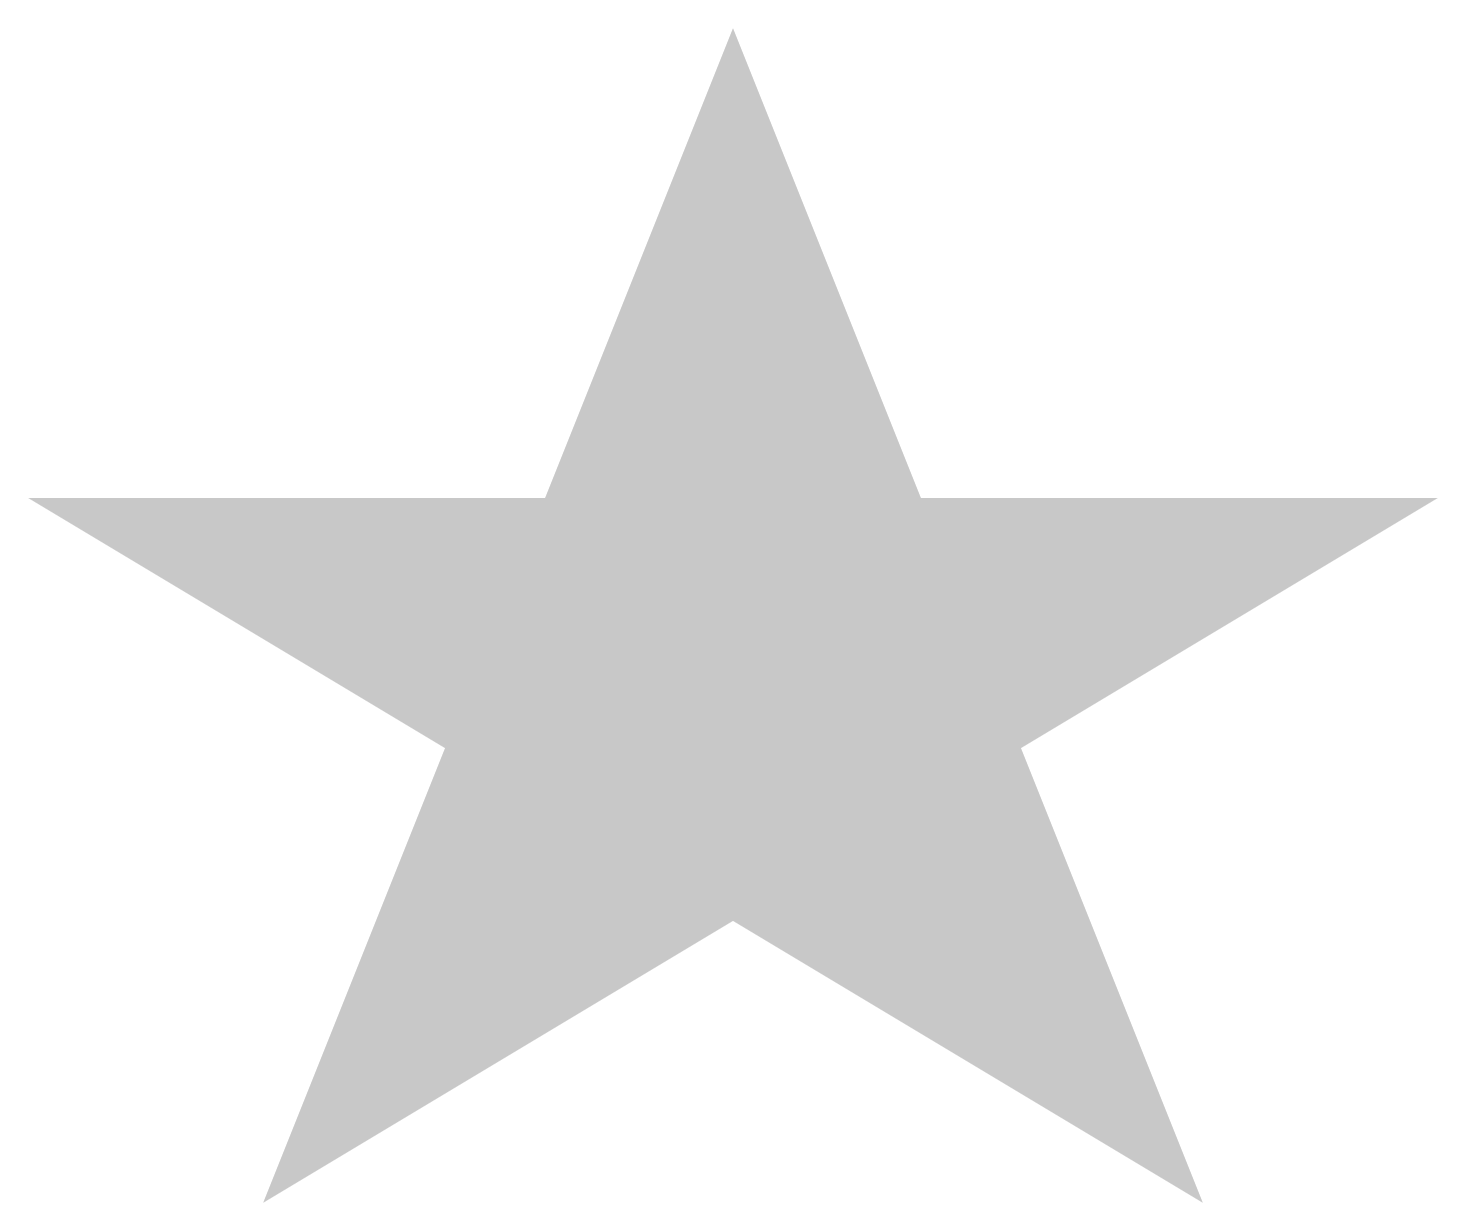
# Model space of a CAD drawing. Units: millimetres at full size, sheet at 1:100. Extents: x -15551 to 2816, y -6551 to 8755.
import ezdxf

# ---------------------------------------------------------------- set-up
doc = ezdxf.new("R2010")
doc.units = ezdxf.units.MM
doc.header["$LTSCALE"] = 100
doc.layers.add('0-0', color=7, linetype='Continuous')

msp = doc.modelspace()

# ---------------------------------------------------------------- linework, layer by layer
at = {"layer": '0-0'}
for points in [[(-15551, 2632.7), (2816.3, 2632.7), (-244.9, -6551), (-6367.3, 8755.1)], [(2816.3, 2632.7), (-12489.8, -6551), (-6367.3, 8755.1)]]:
    msp.add_solid(points, dxfattribs=at)

doc.saveas('drawing.dxf')
